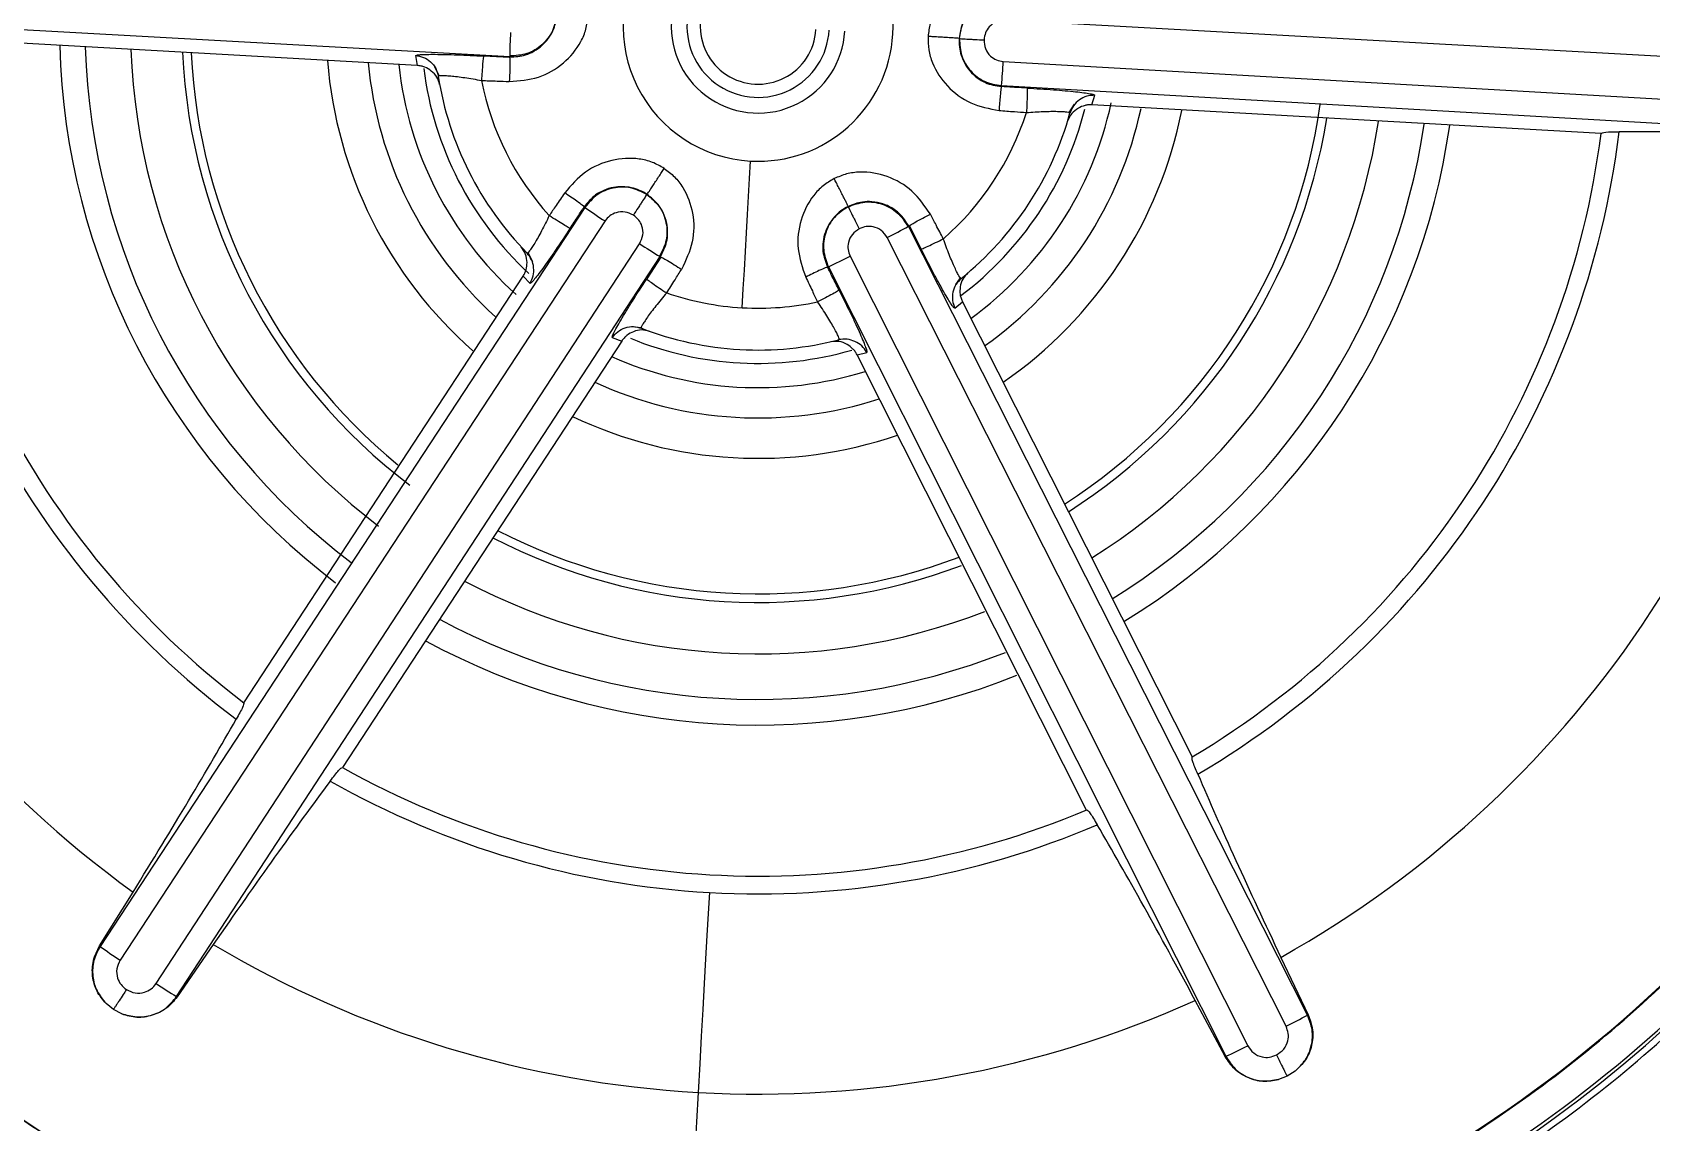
# Model space of a CAD drawing. Extents: x 525 to 609, y 649 to 778.
# Drawn here: x 559.129 to 559.917, y 728.052 to 728.582 of the extents above; entities that cross this region are included whole.
import ezdxf

# ---------------------------------------------------------------- set-up
doc = ezdxf.new("R2010")
doc.units = 0
doc.header["$MEASUREMENT"] = 0
doc.layers.add('1', color=4, linetype='Continuous')

# ---------------------------------------------------------------- blocks, each defined once
blk = doc.blocks.new('JETSETTER')
at = {"layer": '1', "color": 3, "linetype": 'Continuous', "lineweight": 25}
for p, q in [((33.80438, 59.46998), (34.23371, 59.44621)), ((34.90428, 59.44018), (34.47495, 59.46394)), ((34.18876, 59.44188), (33.9412, 59.45582)), ((34.18795, 59.44668), (34.18876, 59.44188)), ((34.23368, 59.44576), (34.22103, 59.44647)), ((34.23368, 59.44576), (34.23371, 59.44621)), ((34.47382, 59.44384), (34.9031, 59.41929)), ((34.19721, 59.44128), (34.19935, 59.43689)), ((34.47295, 59.43208), (34.47292, 59.43162)), ((34.47295, 59.43208), (34.90223, 59.40752)), ((34.51697, 59.42277), (34.51833, 59.42741)), ((34.50591, 59.41901), (34.50854, 59.42312)), ((34.76463, 59.40877), (34.51697, 59.42277)), ((34.27034, 59.37289), (34.03443, 59.01339)), ((34.27034, 59.37289), (34.26996, 59.37314)), ((34.28009, 59.36625), (34.04418, 59.00676)), ((34.42817, 59.3639), (34.42776, 59.36369)), ((34.42817, 59.3639), (34.43388, 59.35258)), ((34.61141, 58.9745), (34.41733, 59.3582)), ((34.62184, 58.98), (34.42776, 59.36369)), ((34.06168, 58.9953), (34.29693, 59.35522)), ((34.07166, 58.98901), (34.30691, 59.34893)), ((34.24254, 59.35088), (34.24479, 59.34655)), ((34.30729, 59.34869), (34.30035, 59.33808)), ((34.30729, 59.34869), (34.30691, 59.34893)), ((34.39935, 59.34912), (34.59273, 58.96507)), ((34.38873, 59.34399), (34.38832, 59.34379)), ((34.38873, 59.34399), (34.58211, 58.95994)), ((34.10431, 59.13193), (34.24027, 59.33941)), ((34.24027, 59.33941), (34.24361, 59.33592)), ((34.45077, 59.33542), (34.453, 59.33862)), ((34.45024, 59.32383), (34.45399, 59.32693)), ((34.45399, 59.32693), (34.5657, 59.10558)), ((34.28363, 59.30954), (34.28819, 59.30784)), ((34.29294, 59.31487), (34.29782, 59.31452)), ((34.29837, 59.31387), (34.29776, 59.31409)), ((34.39388, 59.30891), (34.39876, 59.3087)), ((34.28819, 59.30784), (34.15234, 59.10042)), ((34.39389, 59.30848), (34.39322, 59.30832)), ((34.40268, 59.30121), (34.40738, 59.30236)), ((34.51439, 59.07973), (34.40268, 59.30121)), ((34.03413, 59.01359), (34.05051, 59.03983)), ((34.03413, 59.01359), (34.03443, 59.01339)), ((34.08945, 59.01428), (34.07196, 58.98881)), ((34.60885, 59.00804), (34.62216, 58.98016)), ((34.07166, 58.98901), (34.07196, 58.98881)), ((34.58179, 58.95978), (34.56725, 58.98708)), ((34.04093, 58.98271), (34.03738, 58.98556)), ((34.04494, 58.9806), (34.04093, 58.98271)), ((34.62184, 58.98), (34.62216, 58.98016)), ((34.58179, 58.95978), (34.58211, 58.95994)), ((34.61193, 58.95023), (34.60769, 58.94858)), ((34.61577, 58.95265), (34.61193, 58.95023))]:
    blk.add_line(p, q, dxfattribs=at)
at = {"layer": '1', "color": 3, "linetype": 'Continuous', "lineweight": 25, "flags": 128}
for points in [[(34.34685, 59.32405), (34.34736, 59.33319), (34.34788, 59.34232), (34.34839, 59.35141), (34.3489, 59.36043), (34.3494, 59.36938), (34.3499, 59.3782), (34.35039, 59.38689), (34.35087, 59.39542)], [(34.33084, 59.03961), (34.33027, 59.02946), (34.32966, 59.01866), (34.32902, 59.00726), (34.32835, 58.99528), (34.32764, 58.98276), (34.32691, 58.96974), (34.32615, 58.95626), (34.32537, 58.94236)], [(34.32537, 58.94236), (34.32456, 58.92807), (34.32374, 58.91345), (34.3229, 58.89853), (34.32205, 58.88337), (34.32118, 58.86801), (34.32031, 58.85249), (34.31943, 58.83686), (34.31855, 58.82117)]]:
    blk.add_lwpolyline(points, dxfattribs=at)
at = {"layer": '1', "color": 3, "linetype": 'Continuous', "lineweight": 25}
for centre, radius, start, end in [((34.35456, 59.46097), 1, 86.7787, 266.7787), ((34.35456, 59.46097), 1, 266.7787, 86.7787), ((34.35456, 59.46097), 0.99606, 90.31146, 180.31146), ((34.35456, 59.46097), 0.98949, 90.31146, 270.31146), ((34.35456, 59.46097), 0.98949, 270.31146, 90.31146), ((34.35456, 59.46097), 0.97197, 90.31146, 270.31146), ((34.35456, 59.46097), 0.97197, 270.31146, 90.31146), ((34.35456, 59.46097), 0.90393, 90.65512, 270.31146), ((34.35456, 59.46097), 0.90393, 270.65512, 90.31146), ((34.35456, 59.46097), 0.85236, 90.65512, 270.31146), ((34.35456, 59.46097), 0.85236, 270.65512, 90.31146), ((34.35456, 59.46097), 0.84765, 86.7787, 266.42389), ((34.35456, 59.46097), 0.84765, 266.7787, 86.42389), ((34.35456, 59.46097), 0.83245, 86.7787, 266.42388), ((34.35456, 59.46097), 0.83245, 266.7787, 86.42388), ((34.35456, 59.46097), 0.64081, 356.7787, 86.7787), ((34.35456, 59.46097), 0.84843, 136.67066, 250.28685), ((34.35456, 59.46097), 0.51944, 359.31138, 54.17219), ((34.35456, 59.46097), 0.84843, 266.7787, 10.28685), ((34.35456, 59.46097), 0.65728, 291.20672, 9.51241), ((34.35456, 59.46097), 0.06566, 86.7787, 266.77921), ((34.35456, 59.46097), 0.06566, 266.77921, 86.7787), ((34.35456, 59.46097), 0.64081, 176.7787, 266.7787), ((34.35456, 59.46097), 0.51944, 179.31135, 234.17208), ((34.35456, 59.46097), 0.99606, 270.31146, 0.31146), ((34.35456, 59.46097), 0.04225, 176.7787, 356.7787), ((34.35456, 59.46097), 0.03461, 176.7787, 356.7787), ((34.35456, 59.46097), 0.02817, 176.7787, 356.7787), ((34.35456, 59.46097), 0.99606, 180.31146, 270.31146), ((34.35456, 59.46097), 0.42203, 180.45296, 233.01348), ((34.35456, 59.46097), 0.41339, 180.71981, 232.74915), ((34.35456, 59.46097), 0.3399, 181.56729, 232.79457), ((34.35456, 59.46097), 0.32747, 181.7495, 232.79457), ((34.42429, 59.44472), 0.19059, 176.00632, 179.553), ((34.35456, 59.46097), 0.30531, 182.11125, 232.79457), ((34.35456, 59.46097), 0.28028, 182.58905, 232.79457), ((34.35456, 59.46097), 0.2761, 182.67743, 230.60432), ((34.35456, 59.46097), 0.21018, 184.53757, 228.69065), ((34.35456, 59.46097), 0.19052, 185.34387, 227.86366), ((34.2839, 59.45195), 0.19008, 353.99788, 357.55396), ((34.35456, 59.46097), 0.17578, 186.06799, 227.93781), ((34.35456, 59.46097), 0.16399, 187.21902, 227.17348), ((34.35456, 59.46097), 0.15748, 188.85835, 224.46758), ((34.35456, 59.46097), 0.13713, 191.08008, 222.18749), ((34.35456, 59.46097), 0.64081, 266.7787, 356.7787), ((34.35456, 59.46097), 0.13713, 311.08105, 342.18773), ((34.35456, 59.46097), 0.16399, 306.98513, 345.73845), ((34.35456, 59.46097), 0.17578, 306.06799, 347.74309), ((34.35456, 59.46097), 0.19052, 305.34387, 347.89749), ((34.35456, 59.46097), 0.21018, 304.53757, 348.74248), ((34.35456, 59.46097), 0.2761, 302.67743, 352.09159), ((34.35456, 59.46097), 0.15748, 308.85835, 344.4674), ((34.35456, 59.46097), 0.28028, 302.58905, 350.78294), ((34.35456, 59.46097), 0.30531, 302.11125, 351.27184), ((34.35456, 59.46097), 0.32747, 301.7495, 351.64226), ((34.35456, 59.46097), 0.3399, 301.56729, 351.82891), ((34.35456, 59.46097), 0.41339, 300.71981, 352.74229), ((34.35456, 59.46097), 0.42203, 300.45296, 353.01348), ((34.35456, 59.46097), 0.51944, 299.31138, 354.17219), ((34.38213, 59.52673), 0.19017, 233.99347, 237.54855), ((34.33415, 59.52873), 0.18974, 295.99948, 299.56219), ((34.40364, 59.5135), 0.19089, 236.01256, 239.55382), ((34.31066, 59.51923), 0.19184, 294.01302, 297.53696), ((34.35456, 59.46097), 0.13714, 251.07991, 266.77921), ((34.35456, 59.46097), 0.13714, 266.77921, 282.18838), ((34.35456, 59.46097), 0.16399, 247.73396, 286.14935), ((34.35456, 59.46097), 0.15748, 248.86174, 266.7787), ((34.35456, 59.46097), 0.15748, 266.7787, 284.46111), ((34.35456, 59.46097), 0.17578, 246.06799, 287.22548), ((34.35456, 59.46097), 0.19052, 245.34387, 288.01124), ((34.35456, 59.46097), 0.21018, 244.53757, 288.83188), ((34.35456, 59.46097), 0.2761, 242.67743, 290.73086), ((34.35456, 59.46097), 0.28028, 242.58905, 290.67774), ((34.35456, 59.46097), 0.30531, 242.11125, 291.1744), ((34.35456, 59.46097), 0.32747, 241.7495, 291.5507), ((34.35456, 59.46097), 0.65573, 296.83644, 333.7527), ((34.35456, 59.46097), 0.3399, 241.56729, 291.74031), ((34.35456, 59.46097), 0.41339, 240.71568, 292.74915), ((34.35456, 59.46097), 0.42203, 240.45295, 266.7787), ((34.35456, 59.46097), 0.42203, 266.7787, 293.01349), ((34.14802, 59.16992), 0.1934, 234.03279, 237.52808), ((34.35456, 59.46097), 0.51944, 239.31135, 266.7787), ((34.16926, 59.15489), 0.19247, 236.01722, 239.52987), ((34.35456, 59.46097), 0.51944, 266.7787, 294.17219), ((34.52644, 59.14845), 0.19359, 296.03491, 299.52676), ((34.50419, 59.13485), 0.19148, 294.01103, 297.54142)]:
    blk.add_arc(centre, radius, start, end, dxfattribs=at)
for points, knots in [([(35.58684, 58.22868), (35.59287, 58.23478), (35.60493, 58.24697), (35.62267, 58.26556), (35.64014, 58.28438), (35.65732, 58.30345), (35.6742, 58.32275), (35.6908, 58.34229), (35.70711, 58.36207), (35.72313, 58.38209), (35.73886, 58.40235), (35.77489, 58.45017), (35.82819, 58.52778), (35.89285, 58.63867), (35.9492, 58.75399), (35.99686, 58.87315), (36.03566, 58.99551), (36.07517, 59.16195), (36.10143, 59.37484), (36.09513, 59.63203), (36.05122, 59.88556), (35.97062, 60.12989), (35.85503, 60.35972), (35.70692, 60.57008), (35.52958, 60.75644), (35.36055, 60.88849), (35.21495, 60.97832), (35.10102, 61.03747), (34.98307, 61.0881), (34.8617, 61.12988), (34.73759, 61.16266), (34.63661, 61.18148), (34.56032, 61.19169), (34.50928, 61.197), (34.45813, 61.20078), (34.40687, 61.20316), (34.37265, 61.20347), (34.35553, 61.20362)], [0, 0, 0, 0, 0.006271, 0.012535, 0.018793, 0.025046, 0.031296, 0.037545, 0.043792, 0.050041, 0.056292, 0.062546, 0.093816, 0.125066, 0.15632, 0.187575, 0.218824, 0.250085, 0.312563, 0.375049, 0.437536, 0.500016, 0.562489, 0.624962, 0.687443, 0.749925, 0.781182, 0.812442, 0.843694, 0.874956, 0.906208, 0.93747, 0.949986, 0.962486, 0.974981, 0.987482, 1, 1, 1, 1]), ([(33.12228, 60.69324), (33.11608, 60.68699), (33.10369, 60.67449), (33.08547, 60.6554), (33.06755, 60.63609), (33.04994, 60.61651), (33.03263, 60.59669), (33.01564, 60.57662), (32.99896, 60.5563), (32.98259, 60.53573), (32.96653, 60.51491), (32.95078, 60.49384), (32.93534, 60.47252), (32.92021, 60.45095), (32.87832, 60.38926), (32.81504, 60.28375), (32.74191, 60.12889), (32.68418, 59.96762), (32.64263, 59.80145), (32.61743, 59.63204), (32.60906, 59.46098), (32.6174, 59.2899), (32.64261, 59.12044), (32.68419, 58.95422), (32.74197, 58.79294), (32.81516, 58.63805), (32.90327, 58.49117), (33.00526, 58.35356), (33.12033, 58.22671), (33.2472, 58.11164), (33.3848, 58.00966), (33.53168, 57.92154), (33.68655, 57.84836), (33.84782, 57.79058), (34.014, 57.74902), (34.18344, 57.72383), (34.35453, 57.71548), (34.52562, 57.72382), (34.69503, 57.749), (34.86118, 57.79055), (35.02243, 57.84831), (35.17729, 57.92147), (35.28926, 57.98863), (35.3631, 58.03945), (35.4026, 58.06831), (35.44122, 58.09823), (35.47899, 58.12921), (35.51586, 58.16127), (35.55193, 58.19433), (35.57519, 58.21723), (35.58684, 58.22868)], [0, 0, 0, 0, 0.004827, 0.009647, 0.014461, 0.019271, 0.024078, 0.028882, 0.033686, 0.038489, 0.043293, 0.048099, 0.052908, 0.057722, 0.062541, 0.093781, 0.125035, 0.156273, 0.187523, 0.218772, 0.250007, 0.281251, 0.312511, 0.343765, 0.375021, 0.40627, 0.437519, 0.468758, 0.500007, 0.53125, 0.562493, 0.593739, 0.624988, 0.656237, 0.687489, 0.718733, 0.749986, 0.781233, 0.812476, 0.843717, 0.874964, 0.906209, 0.937455, 0.946406, 0.95534, 0.964264, 0.973185, 0.98211, 0.991046, 1, 1, 1, 1]), ([(34.39167, 60.12042), (34.34837, 60.1204), (34.26177, 60.12035), (34.13506, 60.08814), (34.01689, 60.03365), (33.91166, 59.95667), (33.82346, 59.86077), (33.75567, 59.74947), (33.7109, 59.62709), (33.69085, 59.49833), (33.69632, 59.36813), (33.72708, 59.2415), (33.78196, 59.12329), (33.85884, 59.0181), (33.95476, 58.92979), (34.06607, 58.86239), (34.18837, 58.81617), (34.27442, 58.8064), (34.31744, 58.80152)], [0, 0, 0, 0, 0.0625, 0.125, 0.1875, 0.25, 0.3125, 0.374999, 0.4375, 0.5, 0.5625, 0.625, 0.6875, 0.75, 0.8125, 0.875, 0.9375, 1, 1, 1, 1]), ([(34.31744, 58.80152), (34.36074, 58.80155), (34.44734, 58.8016), (34.57405, 58.8338), (34.69223, 58.88829), (34.79745, 58.96527), (34.88565, 59.06118), (34.95344, 59.17247), (34.99822, 59.29485), (35.01826, 59.42362), (35.01279, 59.55382), (34.98203, 59.68045), (34.92716, 59.79865), (34.85028, 59.90384), (34.75435, 59.99215), (34.64304, 60.05955), (34.52074, 60.10577), (34.43469, 60.11554), (34.39167, 60.12042)], [0, 0, 0, 0, 0.0625, 0.125, 0.1875, 0.25, 0.3125, 0.374999, 0.4375, 0.5, 0.5625, 0.625, 0.6875, 0.75, 0.8125, 0.875, 0.9375, 1, 1, 1, 1]), ([(34.99467, 59.42494), (34.99465, 59.46697), (34.9946, 59.55103), (34.96334, 59.67403), (34.91045, 59.78875), (34.83572, 59.89086), (34.74264, 59.97658), (34.63458, 60.042), (34.51587, 60.08687), (34.43234, 60.09635), (34.39058, 60.10109)], [0, 0, 0, 0, 0.125, 0.250001, 0.375001, 0.5, 0.625001, 0.75, 0.875, 1, 1, 1, 1]), ([(33.71444, 59.497), (33.71446, 59.45497), (33.71451, 59.37091), (33.74577, 59.24791), (33.79866, 59.13319), (33.87339, 59.03108), (33.96648, 58.94536), (34.07454, 58.87994), (34.19325, 58.83507), (34.27677, 58.82559), (34.31853, 58.82085)], [0, 0, 0, 0, 0.125002, 0.25, 0.375002, 0.5, 0.625001, 0.75, 0.875, 1, 1, 1, 1]), ([(34.47559, 59.48785), (34.47078, 59.48747), (34.46124, 59.48671), (34.44886, 59.47951), (34.44154, 59.47069), (34.43804, 59.46248), (34.43751, 59.45814), (34.43725, 59.456)], [0, 0, 0, 0, 0.2600051, 0.5166119, 0.7636789, 0.8830858, 1, 1, 1, 1]), ([(34.47541, 59.47589), (34.47278, 59.47575), (34.46862, 59.47555), (34.4634, 59.47318), (34.45942, 59.47035), (34.45617, 59.46659), (34.45336, 59.4615), (34.45275, 59.45749), (34.45238, 59.45507)], [0, 0, 0, 0, 0.224698, 0.354425, 0.495642, 0.65463, 0.791447, 1, 1, 1, 1]), ([(34.4525, 59.45497), (34.45298, 59.4578), (34.45395, 59.46344), (34.45937, 59.47032), (34.46681, 59.47493), (34.47253, 59.47527), (34.47539, 59.47543)], [0, 0, 0, 0, 0.24997, 0.499939, 0.749958, 1, 1, 1, 1]), ([(34.2337, 59.44606), (34.23633, 59.44619), (34.24049, 59.4464), (34.24571, 59.44876), (34.24969, 59.45159), (34.25294, 59.45535), (34.25575, 59.46045), (34.25637, 59.46445), (34.25673, 59.46688)], [0, 0, 0, 0, 0.224698, 0.354424, 0.495653, 0.65463, 0.791447, 1, 1, 1, 1]), ([(34.25661, 59.46697), (34.25613, 59.46415), (34.25516, 59.4585), (34.24975, 59.45162), (34.2423, 59.44701), (34.23658, 59.44668), (34.23372, 59.44651)], [0, 0, 0, 0, 0.249977, 0.49995, 0.749972, 1, 1, 1, 1]), ([(34.23352, 59.4341), (34.23833, 59.43448), (34.24788, 59.43524), (34.26026, 59.44243), (34.26757, 59.45126), (34.27107, 59.45948), (34.2716, 59.46381), (34.27186, 59.46595)], [0, 0, 0, 0, 0.26001, 0.516594, 0.763704, 0.883076, 1, 1, 1, 1]), ([(34.47495, 59.46394), (34.47342, 59.46382), (34.47043, 59.46359), (34.46704, 59.46104), (34.46498, 59.45783), (34.46465, 59.45554), (34.46447, 59.45435)], [0, 0, 0, 0, 0.287923, 0.562248, 0.773789, 1, 1, 1, 1]), ([(34.77657, 59.46431), (34.79102, 59.46266), (34.81923, 59.45944), (34.85602, 59.45627), (34.87395, 59.45473)], [0, 0, 0, 0, 0.5122843, 1, 1, 1, 1]), ([(34.44061, 59.45581), (34.43997, 59.45585), (34.43883, 59.45591), (34.43773, 59.45597), (34.43725, 59.456)], [0, 0, 0, 0, 0.562165, 1, 1, 1, 1]), ([(34.43725, 59.456), (34.43727, 59.45383), (34.43731, 59.44945), (34.43987, 59.44089), (34.44617, 59.4313), (34.45767, 59.42277), (34.46707, 59.42093), (34.47179, 59.42001)], [0, 0, 0, 0, 0.117473, 0.236937, 0.48388, 0.740777, 1, 1, 1, 1]), ([(34.45238, 59.45507), (34.45213, 59.4551), (34.45164, 59.45518), (34.44911, 59.45533), (34.4463, 59.45549), (34.44351, 59.45565), (34.44163, 59.45575), (34.44061, 59.45581)], [0, 0, 0, 0, 0.253183, 0.500361, 0.683973, 0.828595, 1, 1, 1, 1]), ([(34.45238, 59.45507), (34.45237, 59.45368), (34.45235, 59.45088), (34.45364, 59.44528), (34.45655, 59.44), (34.46099, 59.43586), (34.46602, 59.43278), (34.47025, 59.43207), (34.47292, 59.43162)], [0, 0, 0, 0, 0.117712, 0.238015, 0.49246, 0.637499, 0.77027, 1, 1, 1, 1]), ([(34.4525, 59.45497), (34.45273, 59.45496), (34.4532, 59.45493), (34.45552, 59.4548), (34.458, 59.45467), (34.46074, 59.45452), (34.463, 59.45442), (34.46447, 59.45435)], [0, 0, 0, 0, 0.237086, 0.494939, 0.626746, 0.756566, 1, 1, 1, 1]), ([(34.4525, 59.45497), (34.45266, 59.45212), (34.45299, 59.4464), (34.4576, 59.43895), (34.46448, 59.43354), (34.47012, 59.43256), (34.47295, 59.43208)], [0, 0, 0, 0, 0.249923, 0.49995, 0.749954, 1, 1, 1, 1]), ([(34.46447, 59.45435), (34.46457, 59.4529), (34.46478, 59.44995), (34.46725, 59.44651), (34.47043, 59.44437), (34.47269, 59.44402), (34.47382, 59.44384)], [0, 0, 0, 0, 0.277406, 0.561341, 0.783126, 1, 1, 1, 1]), ([(34.18795, 59.44668), (34.18806, 59.44678), (34.18828, 59.44699), (34.19022, 59.4472), (34.19324, 59.44732), (34.19739, 59.44734), (34.20243, 59.44726), (34.21015, 59.44704), (34.21666, 59.4467), (34.22103, 59.44647)], [0, 0, 0, 0, 0.124894, 0.247128, 0.371056, 0.495325, 0.619818, 0.745234, 1, 1, 1, 1]), ([(34.18795, 59.44668), (34.18924, 59.44648), (34.1919, 59.44608), (34.19536, 59.44381), (34.19796, 59.44059), (34.19863, 59.43798), (34.19895, 59.43672)], [0, 0, 0, 0, 0.242647, 0.500074, 0.757384, 1, 1, 1, 1]), ([(34.22103, 59.44647), (34.22097, 59.44624), (34.22084, 59.44577), (34.22056, 59.44298), (34.22025, 59.43907), (34.22007, 59.43606), (34.21998, 59.43462)], [0, 0, 0, 0, 0.240642, 0.499977, 0.759247, 1, 1, 1, 1]), ([(34.23368, 59.44576), (34.23373, 59.44553), (34.23383, 59.44506), (34.23384, 59.44232), (34.23374, 59.43848), (34.23359, 59.43552), (34.23352, 59.4341)], [0, 0, 0, 0, 0.240906, 0.499957, 0.759067, 1, 1, 1, 1]), ([(34.19964, 59.43265), (34.19928, 59.43387), (34.19858, 59.43623), (34.19592, 59.43916), (34.19309, 59.44091), (34.19064, 59.44168), (34.18938, 59.44182), (34.18876, 59.44188)], [0, 0, 0, 0, 0.288382, 0.561976, 0.789788, 0.894919, 1, 1, 1, 1]), ([(34.19895, 59.43672), (34.19902, 59.43681), (34.19915, 59.437), (34.20038, 59.43709), (34.20233, 59.43704), (34.20498, 59.43684), (34.2082, 59.43649), (34.21312, 59.43586), (34.21723, 59.43511), (34.21998, 59.43462)], [0, 0, 0, 0, 0.123023, 0.245686, 0.368566, 0.49218, 0.616944, 0.74321, 1, 1, 1, 1]), ([(34.21998, 59.43462), (34.22251, 59.43451), (34.22702, 59.43433), (34.23154, 59.43417), (34.23352, 59.4341)], [0, 0, 0, 0, 0.560118, 1, 1, 1, 1]), ([(34.47292, 59.43162), (34.47284, 59.43135), (34.47267, 59.43079), (34.47234, 59.42766), (34.47203, 59.42385), (34.47186, 59.42126), (34.47179, 59.42001)], [0, 0, 0, 0, 0.271016, 0.562219, 0.788985, 1, 1, 1, 1]), ([(34.4854, 59.43092), (34.48307, 59.43105), (34.47891, 59.43128), (34.47475, 59.43152), (34.47292, 59.43162)], [0, 0, 0, 0, 0.560003, 1, 1, 1, 1]), ([(34.4854, 59.43092), (34.48544, 59.43069), (34.48551, 59.4302), (34.48548, 59.4274), (34.48535, 59.42347), (34.48519, 59.42047), (34.48512, 59.41902)], [0, 0, 0, 0, 0.24068, 0.499996, 0.759319, 1, 1, 1, 1]), ([(34.4854, 59.43092), (34.48977, 59.43065), (34.4963, 59.43026), (34.50404, 59.42962), (34.50906, 59.42913), (34.51319, 59.42864), (34.51616, 59.42818), (34.51805, 59.42776), (34.51823, 59.42753), (34.51833, 59.42741)], [0, 0, 0, 0, 0.25504, 0.381049, 0.506711, 0.630777, 0.755423, 0.876705, 1, 1, 1, 1]), ([(34.51833, 59.42741), (34.517, 59.42733), (34.51434, 59.42717), (34.51077, 59.42525), (34.5078, 59.42249), (34.50679, 59.42003), (34.50628, 59.4188)], [0, 0, 0, 0, 0.249214, 0.49995, 0.750787, 1, 1, 1, 1]), ([(34.31853, 58.82085), (34.36056, 58.82088), (34.44462, 58.82093), (34.56762, 58.85219), (34.68234, 58.90508), (34.78445, 58.97981), (34.87016, 59.07289), (34.93559, 59.18095), (34.98045, 59.29966), (34.98993, 59.38318), (34.99467, 59.42494)], [0, 0, 0, 0, 0.125001, 0.250001, 0.375, 0.500001, 0.625001, 0.750001, 0.875001, 1, 1, 1, 1]), ([(34.47179, 59.42001), (34.47427, 59.41982), (34.47872, 59.41948), (34.48316, 59.41916), (34.48512, 59.41902)], [0, 0, 0, 0, 0.559866, 1, 1, 1, 1]), ([(34.48512, 59.41902), (34.48792, 59.41922), (34.49209, 59.41952), (34.49707, 59.41961), (34.50032, 59.4196), (34.50297, 59.4195), (34.50491, 59.41934), (34.50613, 59.4191), (34.50623, 59.4189), (34.50628, 59.4188)], [0, 0, 0, 0, 0.2575866, 0.3840248, 0.5088056, 0.6323019, 0.754931, 0.8773123, 1, 1, 1, 1]), ([(34.51697, 59.42277), (34.5164, 59.42278), (34.51525, 59.42278), (34.5129, 59.42235), (34.50993, 59.42107), (34.50679, 59.41849), (34.50571, 59.41613), (34.50514, 59.41486)], [0, 0, 0, 0, 0.095979, 0.193564, 0.407653, 0.683111, 1, 1, 1, 1]), ([(34.76464, 59.4088), (34.76506, 59.40906), (34.76592, 59.40959), (34.77094, 59.40962), (34.77345, 59.40964)], [0, 0, 0, 0, 0.499971, 1, 1, 1, 1]), ([(34.8713, 59.40823), (34.85332, 59.40871), (34.81641, 59.40969), (34.78802, 59.40965), (34.77345, 59.40964)], [0, 0, 0, 0, 0.487205, 1, 1, 1, 1]), ([(34.3089, 59.39184), (34.30701, 59.39291), (34.3032, 59.39507), (34.2945, 59.39713), (34.28305, 59.39647), (34.26991, 59.39078), (34.26363, 59.38355), (34.26047, 59.37993)], [0, 0, 0, 0, 0.1174787, 0.2369224, 0.483888, 0.7407866, 1, 1, 1, 1]), ([(34.30053, 59.37921), (34.30059, 59.37927), (34.30071, 59.3794), (34.30123, 59.38016), (34.30209, 59.38145), (34.30327, 59.38326), (34.30468, 59.38539), (34.30614, 59.38762), (34.30758, 59.38981), (34.30847, 59.39119), (34.3089, 59.39184)], [0, 0, 0, 0, 0.107024, 0.227297, 0.359721, 0.501613, 0.63472, 0.764172, 0.886591, 1, 1, 1, 1]), ([(34.3089, 59.39184), (34.31063, 59.39055), (34.31412, 59.38792), (34.31948, 59.38078), (34.32346, 59.37003), (34.3235, 59.35572), (34.31939, 59.34707), (34.31731, 59.34272)], [0, 0, 0, 0, 0.116917, 0.236313, 0.483408, 0.740016, 1, 1, 1, 1]), ([(34.43835, 59.36959), (34.43561, 59.37356), (34.43018, 59.38145), (34.41776, 59.38857), (34.40646, 59.3905), (34.3976, 59.38943), (34.39358, 59.38772), (34.39159, 59.38687)], [0, 0, 0, 0, 0.26, 0.516593, 0.763682, 0.883064, 1, 1, 1, 1]), ([(34.26047, 59.37993), (34.25906, 59.37787), (34.25654, 59.37419), (34.25404, 59.3705), (34.25294, 59.36888)], [0, 0, 0, 0, 0.559846, 1, 1, 1, 1]), ([(34.26996, 59.37314), (34.26976, 59.37334), (34.26936, 59.37377), (34.26681, 59.37563), (34.26367, 59.3778), (34.26151, 59.37923), (34.26047, 59.37993)], [0, 0, 0, 0, 0.27105, 0.562242, 0.788967, 1, 1, 1, 1]), ([(34.30053, 59.37921), (34.29934, 59.37991), (34.29692, 59.38132), (34.29143, 59.383), (34.2854, 59.38313), (34.27959, 59.38135), (34.2744, 59.37854), (34.27168, 59.37523), (34.26996, 59.37314)], [0, 0, 0, 0, 0.117713, 0.238048, 0.492493, 0.637497, 0.770287, 1, 1, 1, 1]), ([(34.30039, 59.37915), (34.29783, 59.38044), (34.29272, 59.38301), (34.28396, 59.38274), (34.27583, 59.37949), (34.27217, 59.37509), (34.27034, 59.37289)], [0, 0, 0, 0, 0.249987, 0.499982, 0.749981, 1, 1, 1, 1]), ([(34.39159, 59.38687), (34.38972, 59.38577), (34.38595, 59.38354), (34.37982, 59.37704), (34.37466, 59.36679), (34.37303, 59.35257), (34.37614, 59.34352), (34.3777, 59.33897)], [0, 0, 0, 0, 0.11749, 0.23691, 0.483897, 0.74076, 1, 1, 1, 1]), ([(34.39835, 59.3733), (34.39833, 59.37338), (34.39827, 59.37355), (34.39787, 59.37439), (34.39719, 59.37577), (34.39622, 59.37771), (34.39507, 59.37999), (34.39387, 59.38237), (34.39269, 59.38471), (34.39195, 59.38617), (34.39159, 59.38687)], [0, 0, 0, 0, 0.10726, 0.227642, 0.36001, 0.50165, 0.634755, 0.76413, 0.886613, 1, 1, 1, 1]), ([(34.2631, 59.36268), (34.26438, 59.36463), (34.26666, 59.36812), (34.26895, 59.37161), (34.26996, 59.37314)], [0, 0, 0, 0, 0.559999, 1, 1, 1, 1]), ([(34.30039, 59.37915), (34.30026, 59.37896), (34.3, 59.37856), (34.29873, 59.37662), (34.29737, 59.37454), (34.29588, 59.37224), (34.29466, 59.37033), (34.29386, 59.36909)], [0, 0, 0, 0, 0.237088, 0.494902, 0.626764, 0.756579, 1, 1, 1, 1]), ([(34.30039, 59.37915), (34.30259, 59.37732), (34.30699, 59.37366), (34.31025, 59.36553), (34.31052, 59.35678), (34.30795, 59.35166), (34.30666, 59.3491)], [0, 0, 0, 0, 0.2499392, 0.499918, 0.7499702, 1, 1, 1, 1]), ([(34.30704, 59.34885), (34.30825, 59.3512), (34.31015, 59.3549), (34.31071, 59.3606), (34.31025, 59.36547), (34.30862, 59.37016), (34.30561, 59.37514), (34.30244, 59.37768), (34.30053, 59.37921)], [0, 0, 0, 0, 0.224674, 0.354448, 0.495635, 0.654639, 0.791484, 1, 1, 1, 1]), ([(34.39835, 59.3733), (34.39715, 59.37262), (34.39472, 59.37124), (34.39051, 59.36732), (34.38739, 59.36216), (34.38603, 59.35624), (34.38587, 59.35034), (34.38737, 59.34633), (34.38832, 59.34379)], [0, 0, 0, 0, 0.117725, 0.238042, 0.492495, 0.637462, 0.770281, 1, 1, 1, 1]), ([(34.39833, 59.37315), (34.39594, 59.37158), (34.39116, 59.36844), (34.38701, 59.36072), (34.38576, 59.35206), (34.38774, 59.34668), (34.38873, 59.34399)], [0, 0, 0, 0, 0.249972, 0.499915, 0.749933, 1, 1, 1, 1]), ([(34.39833, 59.37315), (34.40102, 59.37414), (34.40639, 59.37613), (34.41506, 59.37488), (34.42277, 59.37074), (34.42592, 59.36595), (34.4275, 59.36356)], [0, 0, 0, 0, 0.249963, 0.499949, 0.749954, 1, 1, 1, 1]), ([(34.39833, 59.37315), (34.39844, 59.37295), (34.39865, 59.37253), (34.39969, 59.37045), (34.40082, 59.36824), (34.40206, 59.36579), (34.4031, 59.36378), (34.40378, 59.36247)], [0, 0, 0, 0, 0.237057, 0.494899, 0.626761, 0.756587, 1, 1, 1, 1]), ([(34.4279, 59.36376), (34.42647, 59.36598), (34.42421, 59.36948), (34.41955, 59.37282), (34.41511, 59.37484), (34.41023, 59.37578), (34.40441, 59.37567), (34.40063, 59.3742), (34.39835, 59.3733)], [0, 0, 0, 0, 0.224658, 0.35443, 0.49562, 0.654611, 0.791444, 1, 1, 1, 1]), ([(34.25294, 59.36888), (34.25172, 59.36635), (34.24988, 59.36259), (34.24748, 59.35823), (34.24584, 59.35543), (34.24444, 59.35317), (34.24332, 59.35158), (34.24251, 59.35064), (34.24228, 59.35065), (34.24217, 59.35066)], [0, 0, 0, 0, 0.2575378, 0.3839822, 0.5087155, 0.6322522, 0.754897, 0.8772779, 1, 1, 1, 1]), ([(34.2631, 59.36268), (34.26289, 59.36277), (34.26243, 59.36295), (34.26002, 59.36438), (34.25669, 59.36645), (34.25416, 59.36809), (34.25294, 59.36888)], [0, 0, 0, 0, 0.2406578, 0.5000193, 0.7593054, 1, 1, 1, 1]), ([(34.29386, 59.36909), (34.29255, 59.36973), (34.2899, 59.37103), (34.28568, 59.3706), (34.28224, 59.36892), (34.2808, 59.36714), (34.28009, 59.36625)], [0, 0, 0, 0, 0.277419, 0.561336, 0.783103, 1, 1, 1, 1]), ([(34.29693, 59.35522), (34.29759, 59.35661), (34.29888, 59.35932), (34.29837, 59.36353), (34.29663, 59.36691), (34.2948, 59.36835), (34.29386, 59.36909)], [0, 0, 0, 0, 0.288019, 0.56226, 0.773836, 1, 1, 1, 1]), ([(34.42817, 59.3639), (34.42834, 59.36405), (34.4287, 59.36438), (34.43107, 59.36575), (34.43444, 59.36758), (34.43708, 59.36894), (34.43835, 59.36959)], [0, 0, 0, 0, 0.240893, 0.499962, 0.759056, 1, 1, 1, 1]), ([(34.44467, 59.3576), (34.44349, 59.35984), (34.4414, 59.36385), (34.43928, 59.36784), (34.43835, 59.36959)], [0, 0, 0, 0, 0.560232, 1, 1, 1, 1]), ([(34.2631, 59.36268), (34.26069, 59.35903), (34.25708, 59.35357), (34.25266, 59.34719), (34.24972, 59.34309), (34.24724, 59.33975), (34.24535, 59.33741), (34.24405, 59.33599), (34.24375, 59.33594), (34.24361, 59.33592)], [0, 0, 0, 0, 0.255054, 0.38106, 0.506723, 0.630776, 0.755419, 0.876707, 1, 1, 1, 1]), ([(34.40378, 59.36247), (34.40257, 59.36165), (34.40012, 59.36001), (34.39838, 59.35614), (34.39812, 59.35232), (34.39894, 59.35018), (34.39935, 59.34912)], [0, 0, 0, 0, 0.277435, 0.561325, 0.783169, 1, 1, 1, 1]), ([(34.41733, 59.3582), (34.41646, 59.35946), (34.41476, 59.36193), (34.41086, 59.3636), (34.40705, 59.36377), (34.40489, 59.36291), (34.40378, 59.36247)], [0, 0, 0, 0, 0.287908, 0.562214, 0.773761, 1, 1, 1, 1]), ([(34.43388, 59.35258), (34.43411, 59.35265), (34.43458, 59.35278), (34.43713, 59.35392), (34.44068, 59.35561), (34.44337, 59.35696), (34.44467, 59.3576)], [0, 0, 0, 0, 0.240694, 0.499967, 0.7593, 1, 1, 1, 1]), ([(34.45336, 59.33834), (34.45325, 59.33835), (34.45302, 59.33837), (34.45233, 59.3394), (34.4514, 59.34111), (34.45024, 59.3435), (34.44893, 59.34646), (34.44702, 59.35105), (34.44561, 59.35497), (34.44467, 59.3576)], [0, 0, 0, 0, 0.123015, 0.245722, 0.368601, 0.492168, 0.616939, 0.743202, 1, 1, 1, 1]), ([(34.24027, 59.33941), (34.24056, 59.33991), (34.24114, 59.3409), (34.24193, 59.34315), (34.24231, 59.34636), (34.24165, 59.35037), (34.24014, 59.35249), (34.23933, 59.35362)], [0, 0, 0, 0, 0.0959251, 0.1936295, 0.4076691, 0.6831326, 1, 1, 1, 1]), ([(34.24361, 59.33592), (34.2442, 59.33711), (34.24539, 59.3395), (34.24552, 59.34355), (34.24461, 59.34749), (34.24298, 59.3496), (34.24217, 59.35066)], [0, 0, 0, 0, 0.249126, 0.500005, 0.750696, 1, 1, 1, 1]), ([(34.30729, 59.34869), (34.30751, 59.34861), (34.30797, 59.34846), (34.31035, 59.3471), (34.31362, 59.34509), (34.31611, 59.34349), (34.31731, 59.34272)], [0, 0, 0, 0, 0.240915, 0.499965, 0.759071, 1, 1, 1, 1]), ([(34.45024, 59.32383), (34.45009, 59.32388), (34.4498, 59.32397), (34.44865, 59.32554), (34.44703, 59.3281), (34.44494, 59.33168), (34.44249, 59.33608), (34.43883, 59.34288), (34.43586, 59.34869), (34.43388, 59.35258)], [0, 0, 0, 0, 0.124898, 0.247134, 0.371071, 0.49533, 0.619827, 0.745251, 1, 1, 1, 1]), ([(34.31009, 59.33124), (34.31144, 59.33338), (34.31386, 59.3372), (34.31626, 59.34103), (34.31731, 59.34272)], [0, 0, 0, 0, 0.5600323, 1, 1, 1, 1]), ([(34.38832, 59.34379), (34.38805, 59.34372), (34.38747, 59.34359), (34.38459, 59.34231), (34.38114, 59.34067), (34.37882, 59.33952), (34.3777, 59.33897)], [0, 0, 0, 0, 0.271043, 0.562199, 0.788974, 1, 1, 1, 1]), ([(34.39395, 59.33263), (34.3929, 59.33471), (34.39102, 59.33843), (34.38915, 59.34215), (34.38832, 59.34379)], [0, 0, 0, 0, 0.559981, 1, 1, 1, 1]), ([(34.45654, 59.34097), (34.45567, 59.34005), (34.45397, 59.33827), (34.45277, 59.3345), (34.45266, 59.33117), (34.45322, 59.32866), (34.45373, 59.32751), (34.45399, 59.32693)], [0, 0, 0, 0, 0.288343, 0.562009, 0.789838, 0.895036, 1, 1, 1, 1]), ([(34.28363, 59.30954), (34.28359, 59.30969), (34.28353, 59.30999), (34.28431, 59.31177), (34.28572, 59.31444), (34.28778, 59.31805), (34.29036, 59.32237), (34.29442, 59.32894), (34.29797, 59.33441), (34.30035, 59.33808)], [0, 0, 0, 0, 0.124898, 0.247134, 0.371048, 0.495332, 0.619812, 0.745245, 1, 1, 1, 1]), ([(34.30035, 59.33808), (34.30052, 59.33792), (34.30087, 59.33757), (34.30313, 59.33593), (34.30637, 59.33371), (34.30888, 59.33204), (34.31009, 59.33124)], [0, 0, 0, 0, 0.240636, 0.499978, 0.759317, 1, 1, 1, 1]), ([(34.3777, 59.33897), (34.37878, 59.33672), (34.38071, 59.3327), (34.38265, 59.32869), (34.38351, 59.32693)], [0, 0, 0, 0, 0.559771, 1, 1, 1, 1]), ([(34.39395, 59.33263), (34.39377, 59.33248), (34.39338, 59.33218), (34.39095, 59.33081), (34.38748, 59.32896), (34.3848, 59.32759), (34.38351, 59.32693)], [0, 0, 0, 0, 0.240639, 0.499974, 0.759302, 1, 1, 1, 1]), ([(34.39395, 59.33263), (34.39591, 59.32871), (34.39883, 59.32286), (34.40214, 59.31584), (34.40423, 59.31124), (34.40587, 59.30742), (34.40696, 59.30462), (34.40754, 59.30278), (34.40743, 59.3025), (34.40738, 59.30236)], [0, 0, 0, 0, 0.25505, 0.381045, 0.506719, 0.63077, 0.755419, 0.876703, 1, 1, 1, 1]), ([(34.45336, 59.33834), (34.45243, 59.33739), (34.45056, 59.33548), (34.4492, 59.33165), (34.44887, 59.3276), (34.44978, 59.32508), (34.45024, 59.32383)], [0, 0, 0, 0, 0.2491664, 0.4999486, 0.7507679, 1, 1, 1, 1]), ([(34.31009, 59.33124), (34.30827, 59.32911), (34.30556, 59.32593), (34.30254, 59.32199), (34.30063, 59.31937), (34.29914, 59.31718), (34.29813, 59.31552), (34.2976, 59.3144), (34.29771, 59.31419), (34.29776, 59.31409)], [0, 0, 0, 0, 0.25729, 0.383649, 0.508421, 0.631954, 0.754699, 0.877198, 1, 1, 1, 1]), ([(34.39389, 59.30848), (34.39395, 59.30858), (34.39408, 59.30877), (34.39368, 59.30993), (34.39286, 59.31169), (34.39162, 59.31403), (34.39001, 59.31685), (34.38743, 59.32112), (34.38508, 59.32459), (34.38351, 59.32693)], [0, 0, 0, 0, 0.122268, 0.244385, 0.366878, 0.490284, 0.615099, 0.741701, 1, 1, 1, 1]), ([(34.28363, 59.30954), (34.28445, 59.31056), (34.28613, 59.31266), (34.28983, 59.31452), (34.29392, 59.31517), (34.29651, 59.31444), (34.29776, 59.31409)], [0, 0, 0, 0, 0.2426775, 0.500055, 0.7574349, 1, 1, 1, 1]), ([(34.30162, 59.31265), (34.30039, 59.31295), (34.29799, 59.31353), (34.29413, 59.31268), (34.2912, 59.31111), (34.2893, 59.30937), (34.28856, 59.30835), (34.28819, 59.30784)], [0, 0, 0, 0, 0.288377, 0.561997, 0.789846, 0.894915, 1, 1, 1, 1]), ([(34.40738, 59.30236), (34.40664, 59.30346), (34.40515, 59.30568), (34.40171, 59.3078), (34.39784, 59.30899), (34.3952, 59.30865), (34.39389, 59.30848)], [0, 0, 0, 0, 0.249296, 0.499986, 0.750743, 1, 1, 1, 1]), ([(34.40268, 59.30121), (34.4024, 59.30171), (34.40183, 59.30271), (34.40028, 59.30453), (34.39763, 59.30649), (34.39382, 59.30797), (34.39124, 59.30767), (34.38992, 59.30751)], [0, 0, 0, 0, 0.0958663, 0.193404, 0.4073734, 0.6950293, 1, 1, 1, 1]), ([(34.10433, 59.13192), (34.10435, 59.13142), (34.10438, 59.13042), (34.10189, 59.12605), (34.10065, 59.12386)], [0, 0, 0, 0, 0.499959, 1, 1, 1, 1]), ([(34.05051, 59.03983), (34.05991, 59.05516), (34.07921, 59.08663), (34.09338, 59.11124), (34.10065, 59.12386)], [0, 0, 0, 0, 0.487197, 1, 1, 1, 1]), ([(34.56845, 59.09716), (34.56747, 59.09947), (34.56549, 59.10409), (34.56563, 59.10508), (34.5657, 59.10558)], [0, 0, 0, 0, 0.500044, 1, 1, 1, 1]), ([(34.14644, 59.09383), (34.14794, 59.09584), (34.15095, 59.09986), (34.15188, 59.10023), (34.15235, 59.10042)], [0, 0, 0, 0, 0.500044, 1, 1, 1, 1]), ([(34.56845, 59.09716), (34.57425, 59.08382), (34.58557, 59.05778), (34.60122, 59.02434), (34.60885, 59.00804)], [0, 0, 0, 0, 0.512284, 1, 1, 1, 1]), ([(34.14644, 59.09383), (34.13778, 59.08213), (34.12089, 59.05931), (34.09976, 59.02904), (34.08945, 59.01428)], [0, 0, 0, 0, 0.512277, 1, 1, 1, 1]), ([(34.51441, 59.07974), (34.51485, 59.07951), (34.51574, 59.07904), (34.51828, 59.0747), (34.51955, 59.07253)], [0, 0, 0, 0, 0.499958, 1, 1, 1, 1]), ([(34.56725, 58.98709), (34.55867, 59.0029), (34.54107, 59.03535), (34.52684, 59.05993), (34.51955, 59.07253)], [0, 0, 0, 0, 0.487203, 1, 1, 1, 1]), ([(34.03738, 58.98556), (34.03574, 58.98751), (34.03246, 58.99144), (34.03044, 58.99892), (34.0307, 59.00672), (34.03297, 59.01127), (34.03413, 59.01359)], [0, 0, 0, 0, 0.2431869, 0.4882668, 0.7390673, 1, 1, 1, 1]), ([(34.03443, 59.01339), (34.03325, 59.01114), (34.0309, 59.00664), (34.03055, 58.99891), (34.03251, 58.99143), (34.03575, 58.98751), (34.03737, 58.98555)], [0, 0, 0, 0, 0.249936, 0.499896, 0.749952, 1, 1, 1, 1]), ([(34.04418, 59.00676), (34.0435, 59.00536), (34.04216, 59.00257), (34.04265, 58.99819), (34.04445, 58.99464), (34.04632, 58.99314), (34.04727, 58.99239)], [0, 0, 0, 0, 0.282429, 0.561952, 0.778097, 1, 1, 1, 1]), ([(34.04727, 58.99239), (34.04866, 58.9917), (34.05142, 58.99032), (34.05582, 58.99076), (34.05942, 58.99249), (34.06093, 58.99436), (34.06168, 58.9953)], [0, 0, 0, 0, 0.2809401, 0.5603091, 0.7805988, 1, 1, 1, 1]), ([(34.04727, 58.99239), (34.04675, 58.99158), (34.04549, 58.98966), (34.04391, 58.98726), (34.04265, 58.98532), (34.04178, 58.984), (34.04114, 58.98302), (34.041, 58.98281), (34.04093, 58.98271)], [0, 0, 0, 0, 0.164212, 0.392034, 0.529782, 0.680087, 0.838661, 1, 1, 1, 1]), ([(34.04494, 58.98059), (34.04739, 58.97988), (34.05227, 58.97847), (34.05992, 58.97966), (34.06687, 58.98307), (34.07007, 58.98703), (34.07166, 58.98901)], [0, 0, 0, 0, 0.250054, 0.500081, 0.750083, 1, 1, 1, 1]), ([(34.07196, 58.98881), (34.07031, 58.98683), (34.06703, 58.98291), (34.05994, 58.97954), (34.05224, 58.97844), (34.04735, 58.97989), (34.04494, 58.9806)], [0, 0, 0, 0, 0.2595345, 0.5135602, 0.7608103, 1, 1, 1, 1]), ([(34.62216, 58.98016), (34.62305, 58.97773), (34.62481, 58.97294), (34.62418, 58.96511), (34.62128, 58.95789), (34.61759, 58.95438), (34.61577, 58.95265)], [0, 0, 0, 0, 0.259461, 0.51351, 0.760781, 1, 1, 1, 1]), ([(34.61577, 58.95265), (34.61761, 58.95441), (34.62127, 58.95794), (34.62407, 58.96516), (34.62459, 58.97288), (34.62276, 58.97763), (34.62184, 58.98)], [0, 0, 0, 0, 0.250005, 0.500087, 0.750023, 1, 1, 1, 1]), ([(34.60672, 58.96056), (34.60801, 58.96142), (34.61059, 58.96313), (34.61241, 58.96715), (34.6127, 58.97113), (34.61184, 58.97338), (34.61141, 58.9745)], [0, 0, 0, 0, 0.28091, 0.560288, 0.780628, 1, 1, 1, 1]), ([(34.59273, 58.96507), (34.5936, 58.96379), (34.59535, 58.96123), (34.59939, 58.95946), (34.60336, 58.95924), (34.60559, 58.96012), (34.60672, 58.96056)], [0, 0, 0, 0, 0.2824, 0.561922, 0.778097, 1, 1, 1, 1]), ([(34.60769, 58.94858), (34.60517, 58.94814), (34.60014, 58.94727), (34.59264, 58.94925), (34.58602, 58.95337), (34.58322, 58.95762), (34.58179, 58.95978)], [0, 0, 0, 0, 0.243262, 0.488236, 0.739142, 1, 1, 1, 1]), ([(34.58211, 58.95994), (34.58347, 58.9578), (34.5862, 58.95351), (34.59271, 58.94934), (34.60017, 58.9473), (34.60518, 58.94815), (34.60769, 58.94857)], [0, 0, 0, 0, 0.249963, 0.499959, 0.749966, 1, 1, 1, 1]), ([(34.60672, 58.96056), (34.60715, 58.95971), (34.60819, 58.95766), (34.60948, 58.95509), (34.61052, 58.95303), (34.61124, 58.95161), (34.61177, 58.95056), (34.61188, 58.95034), (34.61193, 58.95023)], [0, 0, 0, 0, 0.164266, 0.392027, 0.529761, 0.68004, 0.838662, 1, 1, 1, 1])]:
    blk.add_open_spline(points, degree=3, knots=knots, dxfattribs=at)

msp = doc.modelspace()

# ---------------------------------------------------------------- block references
at = {"layer": '1'}
msp.add_blockref('JETSETTER', (525.1273, 669.12433), dxfattribs=at)

doc.saveas('drawing.dxf')
